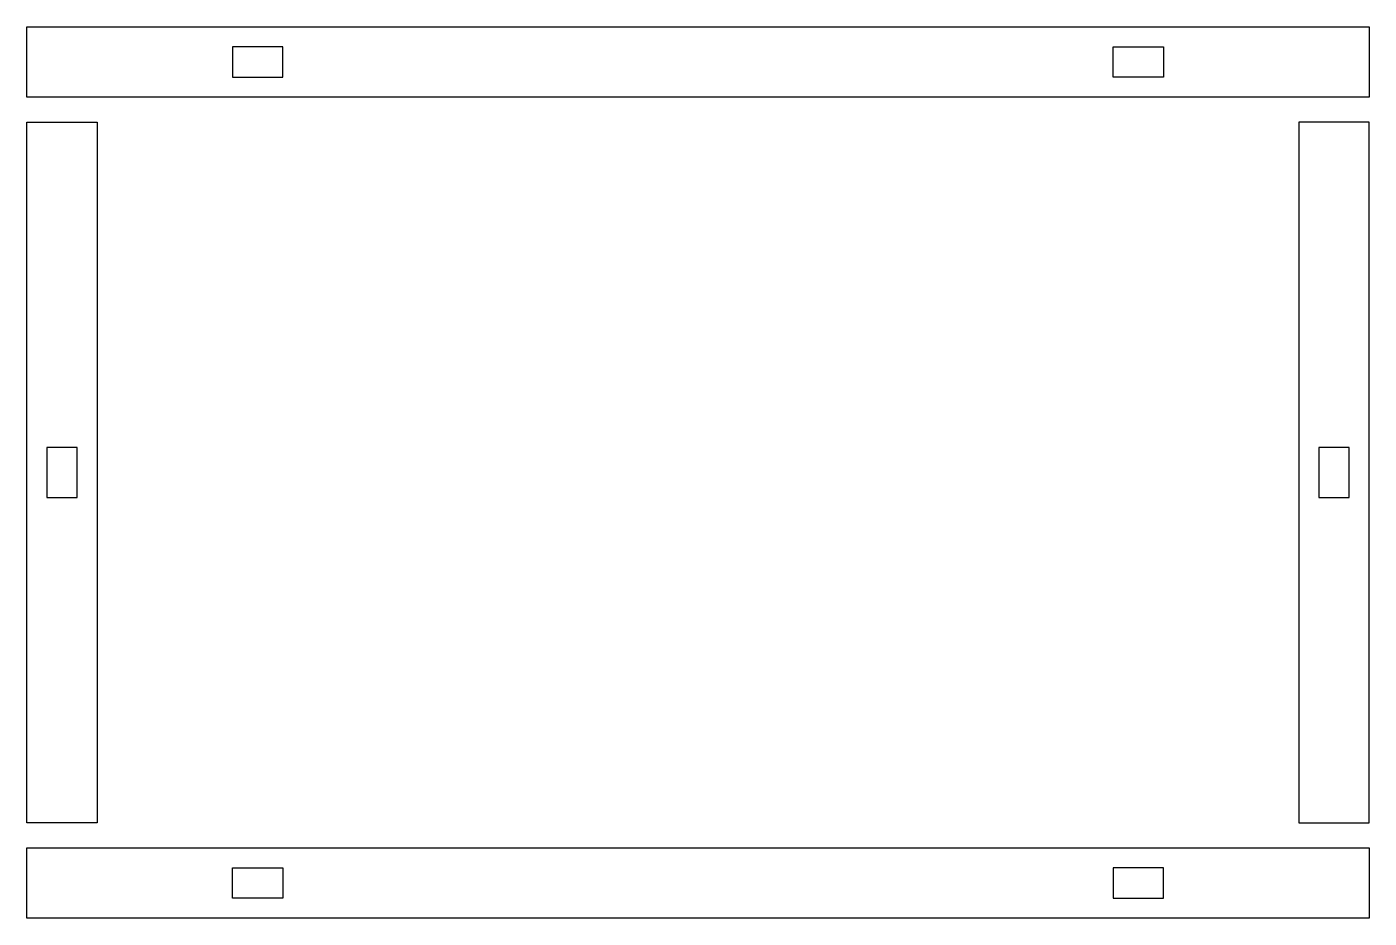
# Model space of a CAD drawing. Extents: x 6 to 274, y 6 to 184.
import ezdxf

# ---------------------------------------------------------------- set-up
doc = ezdxf.new("R2010")
doc.units = 0
doc.layers.get('0').update_dxf_attribs({"linetype": 'continuous'})

# ---------------------------------------------------------------- blocks, each defined once
blk = doc.blocks.new('POCKET001_CS')
at = {"color": 0}
for points in [[(6.2, 169.8), (6.2, 183.8), (273.8, 183.8), (273.8, 169.8)], [(47.2, 173.8), (57.2, 173.8), (57.2, 179.8), (47.2, 179.8)], [(232.8, 179.8), (232.8, 173.8), (222.8, 173.8), (222.8, 179.8)], [(6.2, 25.2), (6.2, 164.8), (20.2, 164.8), (20.2, 25.2)], [(273.8, 164.8), (259.8, 164.8), (259.8, 25.2), (273.8, 25.2)], [(10.2, 100), (10.2, 90), (16.2, 90), (16.2, 100)], [(269.8, 100), (263.8, 100), (263.8, 90), (269.8, 90)], [(6.2, 6.2), (6.2, 20.2), (273.8, 20.2), (273.8, 6.2)], [(47.2, 10.2), (47.2, 16.2), (57.2, 16.2), (57.2, 10.2)], [(232.8, 16.2), (222.8, 16.2), (222.8, 10.2), (232.8, 10.2)]]:
    blk.add_lwpolyline(points, close=True, dxfattribs=at)

msp = doc.modelspace()

# ---------------------------------------------------------------- block references
msp.add_blockref('POCKET001_CS', (0, 0))

doc.saveas('drawing.dxf')
